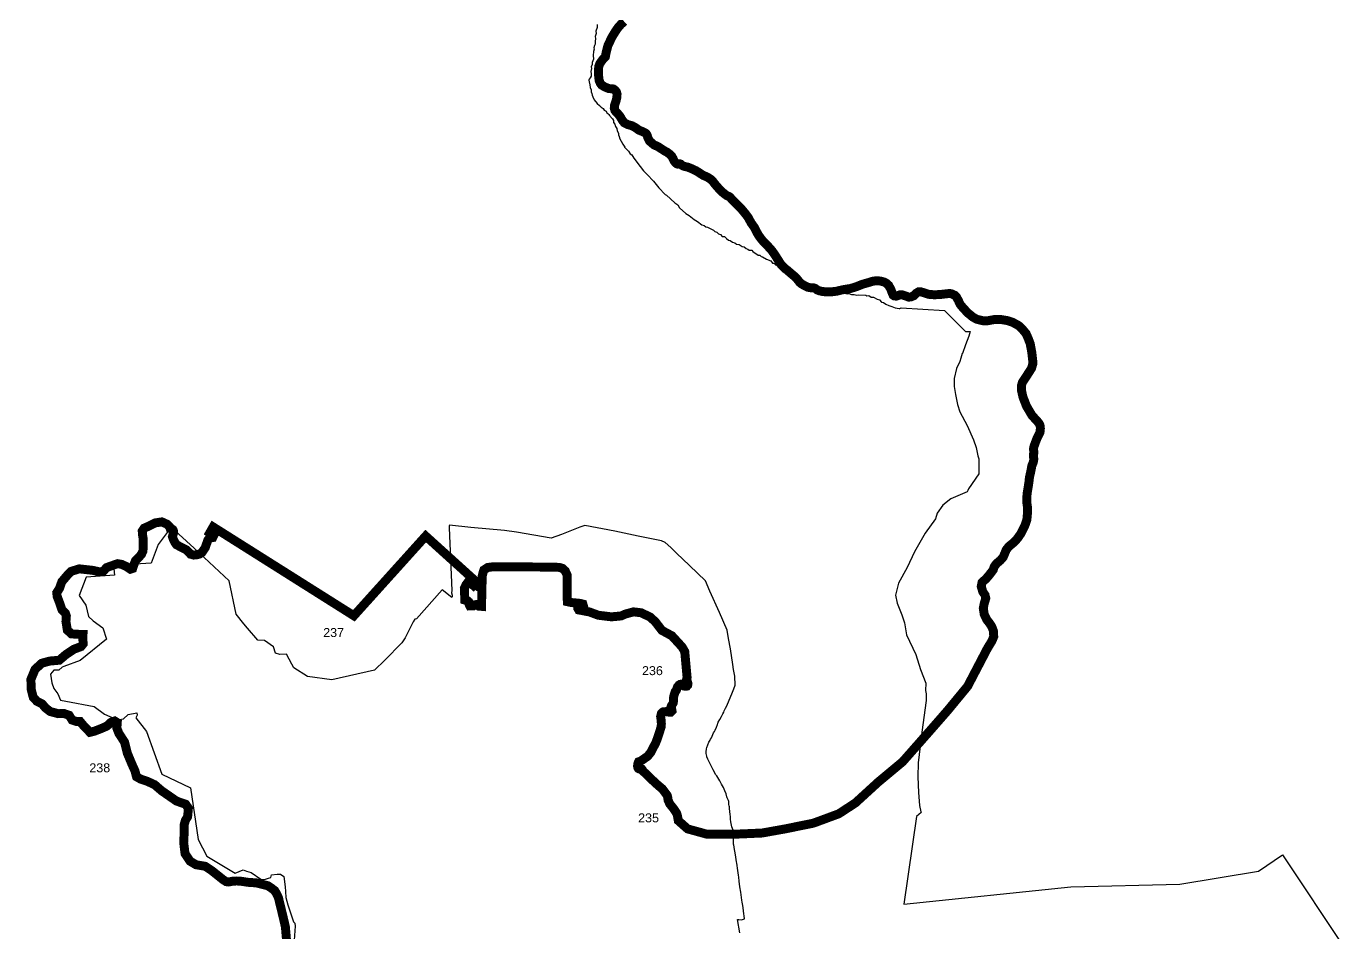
# Model space of a CAD drawing. Header units: metres. Extents: x 291186 to 378809, y 1824167 to 1998918.
# Drawn here: x 307553 to 314918, y 1912127 to 1917188 of the extents above; entities that cross this region are included whole.
import ezdxf

# ---------------------------------------------------------------- set-up
doc = ezdxf.new("R2010")
doc.units = ezdxf.units.M
for name, color, linetype in [('ARTIFICIALLY PROTECTED', 10, 'Continuous'), ('COASTLINE', 5, 'Continuous'), ('DISTRICT BOUNDRY', 86, 'Continuous')]:
    doc.layers.add(name, color=color, linetype=linetype)
doc.styles.get("Standard").update_dxf_attribs({"font": 'arial.ttf'})

msp = doc.modelspace()

# ---------------------------------------------------------------- linework, layer by layer
at = {"layer": 'ARTIFICIALLY PROTECTED', "const_width": 50, "flags": 128}
for points in [[(310630.2966551082, 1913945.403067348), (310634.519477141, 1913950.896174477), (310657.3793349573, 1913948.358542427), (310662.0267983088, 1913953.015963498), (310659.4789503822, 1913961.892580024), (310642.9887123899, 1913966.121966773), (310593.4708160469, 1913970.779387844), (310572.7341648386, 1913975.426617622), (310571.4602408716, 1914010.535623289), (310571.035599553, 1914125.146908553), (310561.1273020477, 1914147.058189302), (310544.6134728724, 1914161.957860212), (310527.0380403892, 1914167.012741725), (310475.6564404675, 1914168.60258349), (310255.8809653231, 1914169.958025509), (310153.801909835, 1914169.672669295), (310128.5121600115, 1914166.482794469), (310106.9498173417, 1914152.653209363), (310102.1372156971, 1914138.283485708), (310096.2866019317, 1914113.406538586), (310096.9707462834, 1914098.425337331), (310093.5500245252, 1913949.296141417), (310080.1266405256, 1913950.376418513), (310077.2956983791, 1913953.097493843), (310070.808122632, 1913957.591854221), (310065.1698295297, 1913959.57915643), (310057.3139650793, 1913958.325627345), (310048.4200885081, 1913952.465633656), (310028.3203992815, 1913951.629947598), (310024.8524951534, 1913958.019888544), (310021.384591029, 1913975.487765382), (310014.3780092196, 1913981.347759071), (310005.4841326484, 1913982.815305318), (310000.5535750808, 1913984.282851563), (309997.6282681981, 1914049.16062517), (310006.8524213517, 1914069.573785794), (310021.5733205052, 1914089.538529509), (310047.8539000796, 1914066.445058729), (310053.2090989695, 1914072.631173806), (310061.9378372477, 1914067.280744785), (310065.2877854527, 1914071.632427055), (310059.2484422111, 1914077.156108062), (310065.2877854527, 1914085.360099227), (309781.8632944272, 1914341.83418823), (309380.8603396685, 1913896.821171844), (308595.179529854, 1914392.709124743), (308575.8819409022, 1914358.965752389), (308597.9396984437, 1914343.811299143), (308593.1270967991, 1914333.487518958), (308584.8465910265, 1914332.111694352), (308573.8295078473, 1914329.349853848), (308565.5490020746, 1914319.026073662), (308551.0876059541, 1914277.017562383), (308532.3136423176, 1914249.2525791), (308518.2597654736, 1914240.976128281), (308501.9482042511, 1914236.96299303), (308487.1417659475, 1914235.709054355), (308468.821858433, 1914240.725188692), (308444.9744579056, 1914265.317957592), (308405.6951356539, 1914285.282701307), (308390.8661919142, 1914293.160173815), (308381.5849450575, 1914305.940452974), (308371.8992194629, 1914326.06962529), (308367.7943082109, 1914338.633468441), (308369.8672262331, 1914345.02874159), (308374.4591395094, 1914359.135266958), (308374.7524338547, 1914366.655861918), (308373.3844847767, 1914371.930148934), (308369.8664683665, 1914378.180860494), (308364.490921103, 1914381.892564529), (308354.8871659863, 1914385.108727327), (308351.954417278, 1914394.084949347), (308338.1771655091, 1914407.853386694), (308309.2543732682, 1914420.939007384), (308272.7352196024, 1914415.425517668), (308236.2160659404, 1914397.529606507), (308210.1496527323, 1914385.945998414), (308199.4741828022, 1914369.956138505), (308201.5759539818, 1914345.096641827), (308205.3352053807, 1914322.389200476), (308205.3352053807, 1914284.396058784), (308203.2591811427, 1914258.143287058), (308194.2709398353, 1914238.107204288), (308161.7858787262, 1914204.261918999)], [(308161.7858787262, 1914204.261918999), (308151.4293487155, 1914178.702155222), (308145.8854203494, 1914160.734905008), (308133.4528660969, 1914156.597239898), (308109.2483107643, 1914172.485466265), (308085.0673466147, 1914183.53282828), (308061.5705268131, 1914187.680684683), (308001.4365974301, 1914166.268777308), (307981.3840905735, 1914145.53968659), (307962.723463607, 1914141.391830187), (307923.3261854285, 1914150.380550941), (307847.9759420165, 1914158.666072454), (307803.0347354756, 1914144.84667864), (307786.4501327471, 1914128.958452272), (307750.4971675136, 1914086.817454179), (307738.0646132612, 1914050.903336336), (307722.1641548843, 1914025.34357256), (307724.2401791224, 1914005.307489789), (307735.3044446716, 1913976.29287756), (307751.8890474, 1913928.628198457), (307770.5496743665, 1913910.660948242), (307775.7397349672, 1913894.844060929), (307773.5221636192, 1913865.003953937), (307781.2600721465, 1913816.371101964), (307804.4973889151, 1913795.377037618), (307845.4045029031, 1913793.165526956), (307868.6418196717, 1913793.165526956), (307868.6418196717, 1913793.165526956), (307867.5330339977, 1913769.959951948), (307869.7506053456, 1913740.119844954), (307857.5775541262, 1913724.639270322), (307818.8644202994, 1913710.279737962), (307772.4133779453, 1913679.328779989), (307735.9414066532, 1913648.388013312), (307683.9464359329, 1913643.964991988), (307638.6041792528, 1913631.806778996), (307601.0234222868, 1913597.543650679), (307577.7861055182, 1913541.175607038), (307580.0036768624, 1913483.706903712), (307591.0679424116, 1913440.607924042), (307612.0640966491, 1913418.503008719), (307640.8217506008, 1913404.133285064), (307658.5151390032, 1913383.139220718), (307685.0552216069, 1913362.134965076), (307730.3974782871, 1913349.976752085), (307762.4814892569, 1913351.087603062), (307791.2155520217, 1913341.14090073), (307807.8001547502, 1913314.612964084), (307831.0374715225, 1913306.877772414), (307852.0572169432, 1913306.877772414), (307873.0533711807, 1913281.460686744), (307907.3313623117, 1913246.08670745), (307930.5686790803, 1913251.620579751), (307968.1730272332, 1913265.98011211), (308001.3422326939, 1913280.349835766), (308024.5559582756, 1913301.354091405), (308045.5757037, 1913309.089283074), (308045.5757037, 1913309.089283074), (308059.9427350805, 1913300.243240428), (308057.7487549194, 1913269.302473751), (308068.7894292818, 1913240.563026441), (308100.8734402516, 1913190.829514786), (308116.3492573099, 1913128.937790136), (308142.0164660857, 1913067.47409981), (308158.6010688142, 1913030.999460831), (308167.4477630155, 1912997.847183491), (308190.6850797841, 1912984.578119521), (308227.1570510798, 1912972.419906528), (308268.0877562509, 1912953.637352844), (308307.8860845649, 1912919.374224526), (308390.8326893942, 1912861.905521202), (308441.6952832573, 1912844.223627202), (308457.1946914987, 1912822.118711877), (308452.7595488028, 1912774.596710882), (308440.6100887665, 1912754.693114926), (308432.8485890561, 1912728.175369573), (308433.9573747301, 1912689.489219933), (308430.654608895, 1912632.020516607), (308438.3925174223, 1912567.917281297), (308466.2301151761, 1912526.469291152), (308499.3993206331, 1912506.575886491), (308551.3942913534, 1912497.729843843), (308587.8662626454, 1912473.413417858), (308649.8167132409, 1912423.679906202), (308668.5899042413, 1912411.78541853), (308682.0369951765, 1912410.07304887), (308704.769201601, 1912414.616536022), (308727.8015231693, 1912415.805556891), (308749.7281174774, 1912414.364077887), (308790.1405920691, 1912408.305841927), (308837.6254770742, 1912405.024265812)], [(311218.0238354736, 1913510.713831148), (311225.3135114954, 1913504.109873043), (311232.5795963341, 1913502.948065599), (311240.1759577551, 1913504.109873043), (311244.6582828173, 1913509.225902316), (311246.1445274436, 1913517.491041241), (311243.6438618833, 1913526.418614236), (311238.8548514218, 1913529.384280606), (311237.6988833779, 1913533.685006409), (311238.6897131288, 1913542.602388109), (311241.3319257954, 1913552.029334479), (311228.1444536419, 1913697.031056577), (311212.4799071075, 1913723.569184519), (311156.9582828735, 1913784.054686668)], [(311192.1678972216, 1912752.67523884), (311187.2099460211, 1912780.966709749), (311182.2860988816, 1912795.335325415), (311174.6532155284, 1912806.909422734), (311164.9908526362, 1912820.691930806), (311144.7260251203, 1912846.159972941), (311135.0064570913, 1912867.408819623), (311133.1663446957, 1912883.409150216), (311130.2882201829, 1912893.631017468), (311103.48863455, 1912929.647048245), (311077.2552373418, 1912951.680624516), (311042.8592902878, 1912983.406120784), (311020.0466148415, 1913006.489400271), (310996.7507525337, 1913027.669520966)]]:
    msp.add_lwpolyline(points, dxfattribs=at)
at = {"layer": 'COASTLINE', "const_width": 50, "flags": 128}
msp.add_lwpolyline([(310889.6377645316, 1917215.448880827), (310872.4554146715, 1917199.878477914), (310856.9176351712, 1917182.496070977), (310840.6007688828, 1917158.92824992), (310821.6791153473, 1917127.781369915), (310799.7646469036, 1917082.084549352), (310789.747167173, 1917043.892758661), (310785.7016756613, 1917021.918650761), (310784.538350545, 1917017.268106175), (310779.011987843, 1917012.326760188), (310772.0320371456, 1917004.914741208), (310762.8709465886, 1916992.56137624), (310753.6257328472, 1916979.071000576), (310748.5071023359, 1916964.887409041), (310746.4131171266, 1916946.751424062), (310746.6457821498, 1916921.639622203), (310748.0410144228, 1916903.16500165), (310750.3676646553, 1916885.726408541), (310756.8815274396, 1916870.148033266), (310764.3268081835, 1916860.382269271), (310781.3105970141, 1916849.919113405), (310803.877588536, 1916840.618403868), (310820.1633822967, 1916839.45595754), (310829.9353132732, 1916838.293511211), (310840.4044814527, 1916830.620302461), (310846.9183442372, 1916821.785027019), (310850.1824753613, 1916809.871660515), (310849.4844802915, 1916792.200729995), (310845.2965098732, 1916774.529419838), (310836.4552389897, 1916748.215689476), (310834.8280995601, 1916731.651778385), (310838.0854098856, 1916718.863350226), (310844.3666076466, 1916710.028074784), (310855.999858809, 1916698.402092954), (310864.1423767561, 1916689.334100464), (310872.0529875466, 1916676.778389353), (310879.0458219749, 1916664.359347307), (310890.4456502474, 1916649.710701313), (310909.5234242873, 1916639.712599906), (310933.9517359952, 1916632.96987971), (310953.0295100349, 1916622.274006797), (310972.8052791444, 1916608.32313231), (310987.6950827657, 1916602.510521031), (311005.1434437761, 1916594.139920411), (311013.3428017126, 1916588.493589828), (311018.6940972474, 1916578.495488421), (311021.6391665644, 1916567.334940686), (311032.0045070301, 1916547.471230938), (311054.5805929503, 1916527.819737878), (311082.9831567165, 1916513.845325941), (311115.4994199818, 1916492.535581554), (311130.5021457152, 1916484.384031075), (311142.7371428987, 1916475.358937487), (311155.2631608277, 1916463.131232132), (311162.1339787455, 1916451.302904158), (311166.5030792636, 1916441.986629533), (311169.7596317224, 1916435.566220549), (311174.8661363695, 1916428.640136024), (311179.6073493513, 1916424.083741237), (311184.7138539984, 1916420.074022713), (311188.8177012326, 1916418.798065133), (311194.1060938456, 1916420.165135423), (311199.0307105266, 1916420.802924395), (311204.5926929553, 1916419.253628684), (311207.6931249101, 1916416.61098045), (311214.5010399062, 1916410.983631682), (311221.1573815974, 1916407.611702129), (311232.7383399695, 1916404.604223418), (311247.0544386312, 1916401.232293865), (311268.8484062973, 1916392.301350078), (311290.641616097, 1916382.003336), (311305.5048943899, 1916372.799054081), (311319.0305382658, 1916363.84381357), (311332.8566285311, 1916355.328406196), (311350.0340999467, 1916348.351236098), (311365.0262155488, 1916339.651870448), (311377.6098313338, 1916330.720926661), (311387.0074698167, 1916319.937038461), (311397.944905939, 1916305.568503718), (311413.8373669731, 1916287.371776932), (311434.1716837118, 1916265.226453065), (311460.6941575216, 1916244.568428971), (311470.3143383002, 1916239.931286876), (311476.6061461927, 1916237.106033585), (311481.3481170411, 1916233.825596379), (311487.7308689166, 1916226.170230535), (311495.0260920885, 1916217.239286748), (311502.7032799891, 1916209.819675041), (311519.7545189404, 1916193.507083176), (311545.1483526015, 1916167.746862529), (311563.6592424804, 1916145.419313241), (311580.9969549782, 1916122.94256689), (311598.9606652258, 1916090.317003524), (311616.4795078231, 1916065.472085979), (311626.4189273016, 1916046.972409431), (311638.0938611228, 1916024.064775888), (311658.5676253021, 1915996.202509088), (311695.6227511869, 1915957.128064016), (311714.4852911335, 1915936.051795949), (311730.0950679537, 1915914.182088031), (311750.811349421, 1915881.522737035), (311765.3809846947, 1915858.553613303), (311787.2904967467, 1915835.83730556), (311796.9586000092, 1915829.219485704), (311823.5104537208, 1915806.620496467), (311846.1229172341, 1915787.520614941), (311859.9820223811, 1915771.774440425), (311870.8089035607, 1915757.275750767), (311879.4159936878, 1915750.568716382), (311896.7764421813, 1915740.217173587), (311913.6996016898, 1915731.614994828), (311928.872089525, 1915728.699008463), (311938.738753817, 1915728.224463097), (311948.3666901537, 1915727.495561415), (311956.8282699079, 1915724.57957505), (311967.7703467992, 1915716.123176628), (311979.0034444363, 1915711.603226926), (311995.0505102416, 1915707.958338879), (312014.3078986478, 1915705.479693524), (312045.8192309006, 1915705.479693524), (312074.7053135099, 1915708.833400534), (312111.3042037465, 1915717.495182191), (312153.5499574628, 1915724.259541655), (312184.1253245568, 1915733.59024246), (312218.668880777, 1915747.352437709), (312251.5784767689, 1915756.682758877), (312278.0522702283, 1915764.858606079), (312298.8253916851, 1915767.658044102), (312322.3988299524, 1915765.558655403), (312341.3038104245, 1915760.193635313), (312352.0405054874, 1915754.828615224), (312366.2777860305, 1915742.232283029), (312378.648441322, 1915720.072532982), (312387.7511761565, 1915695.580297553), (312391.9171684457, 1915686.748818474), (312398.1384947514, 1915682.726192315), (312409.2071353525, 1915681.537551083), (312418.7213917103, 1915684.737505395), (312431.2921237643, 1915689.426393247), (312442.5312843336, 1915688.724445741), (312462.9027365319, 1915681.703831779), (312478.3571507144, 1915676.32134842), (312489.362888394, 1915676.789439969), (312506.4558100041, 1915683.575818339), (312521.9102241867, 1915698.787085318), (312533.618504135, 1915705.573463688), (312546.965291511, 1915705.573463688), (312573.1905047502, 1915697.148954715), (312590.9867264957, 1915691.532615399), (312620.5647412426, 1915689.192916927), (312654.0488000606, 1915690.596811937), (312684.9576284257, 1915694.106929101), (312706.2658036493, 1915696.447386846), (312717.9733257311, 1915694.341164693), (312734.1302821825, 1915687.086694774), (312746.7745272896, 1915674.449741496), (312757.1792768145, 1915654.291433986), (312766.0773876873, 1915634.868102337), (312781.7659826262, 1915616.380953788), (312807.1257122936, 1915588.865294922), (312837.0978176337, 1915564.293715508), (312859.108535126, 1915552.124853779), (312894.2318592381, 1915543.934200762), (312919.7552880749, 1915544.168436355), (312961.2007347404, 1915551.65676223), (312998.3162632156, 1915550.314210382), (313029.4843984604, 1915544.974345297), (313058.4262489417, 1915535.629581397), (313092.2658961909, 1915516.940053598), (313111.4120045789, 1915499.140503313), (313133.6750007701, 1915472.441101911), (313145.6970276269, 1915445.296787726), (313156.8284514437, 1915415.927453781), (313165.7362645346, 1915367.370116497), (313172.2418003674, 1915309.3331358), (313171.4457925716, 1915303.967238999), (313164.6545506389, 1915279.395659584), (313139.1318796686, 1915239.378957234), (313113.8024646622, 1915201.363317783), (313107.4803421087, 1915180.301855532), (313108.6512458902, 1915153.03675662), (313116.3572327188, 1915118.039225696), (313135.8381917499, 1915067.870289604), (313166.9311816808, 1915015.080344547), (313195.0283252374, 1914984.75385857), (313204.9859335124, 1914972.600941565), (313210.5653468712, 1914963.356038563), (313213.0617592054, 1914952.937300144), (313213.6491057624, 1914941.491265916), (313211.4467456401, 1914921.24032715), (313191.9028836872, 1914880.787422699), (313182.2120444291, 1914853.933469892), (313178.5189608517, 1914844.447118208), (313176.0369479815, 1914833.790347833), (313175.2093577359, 1914826.808077136), (313176.3128113966, 1914818.539978315), (313177.4170229239, 1914811.804471209), (313177.0486997926, 1914804.914072495), (313175.3025753186, 1914799.218009558), (313174.4749850729, 1914792.419862463), (313175.028985503, 1914783.65633828), (313176.7751099771, 1914773.917908097), (313176.2317196784, 1914764.130125197), (313173.1062781284, 1914752.095275079), (313169.1532463327, 1914741.897864618), (313166.1372494078, 1914735.281825577), (313163.9508442997, 1914723.047388415), (313160.993582016, 1914708.271140728), (313157.7993972431, 1914692.311086855), (313153.1315351413, 1914671.926150358), (313151.1182966318, 1914656.705582335), (313150.1944573374, 1914645.72004693), (313146.0314965144, 1914618.343714585), (313139.4668566728, 1914578.601109638), (313138.4505576625, 1914563.276711043), (313137.7108799338, 1914545.399638016), (313138.6347192281, 1914523.151812349), (313139.9299131197, 1914514.610755034), (313142.3746140007, 1914499.672479225), (313141.6813661136, 1914469.772331241), (313138.1139029942, 1914432.336369961), (313126.9655436067, 1914400.248479125), (313106.4524078337, 1914358.355792475), (313086.3853906476, 1914328.941860885), (313064.0303384839, 1914305.221218837), (313038.3720094056, 1914284.327176191), (313023.6186217588, 1914265.906463992), (313006.038391973, 1914224.117999064), (312990.8333158772, 1914206.78532448), (312968.2632928892, 1914187.790602206), (312955.4083608881, 1914169.905936453), (312950.8945078638, 1914154.472961879), (312942.1040140376, 1914142.363703048), (312923.5734196291, 1914118.145565022), (312910.2523997151, 1914103.620300823), (312887.8550593601, 1914082.567684843), (312883.3491431148, 1914060.116265544), (312892.3373844223, 1914030.60227994), (312904.5340268285, 1914012.635029723), (312909.0163518907, 1913993.9136238), (312901.3020345466, 1913970.167910242), (312894.8852323526, 1913939.369821673), (312900.0281105833, 1913905.361475689), (312914.1356389345, 1913875.205438602), (312929.5406824359, 1913855.638155327), (312942.5170512938, 1913835.456612686), (312951.1824971433, 1913812.774483101), (312953.2461676916, 1913780.60714074), (312943.3423679398, 1913756.275491462), (312917.7583097809, 1913714.210651312), (312807.5493596813, 1913503.155650699), (312694.8356607156, 1913366.46760348), (312606.5290531953, 1913265.429302336), (312445.0898417228, 1913082.06990819), (312308.3934565661, 1912967.995276388), (312180.6777897335, 1912851.342534521), (312087.9959326023, 1912790.936400981), (311946.86812763, 1912738.808711221), (311788.8574987361, 1912706.608247531), (311659.9914025859, 1912683.605998031), (311520.3864650921, 1912677.482807272), (311350.0878710383, 1912677.482807272), (311244.2223250614, 1912706.608247531), (311192.1678972216, 1912752.67523884), (311187.2099460211, 1912780.966709749), (311182.2860988816, 1912795.335325415), (311174.6532155284, 1912806.909422734), (311164.9908526362, 1912820.691930806), (311144.7260251203, 1912846.159972941), (311135.0064570913, 1912867.408819623), (311133.1663446957, 1912883.409150216), (311130.2882201829, 1912893.631017468), (311103.48863455, 1912929.647048245), (311077.2552373418, 1912951.680624516), (311042.8592902878, 1912983.406120784), (311020.0466148415, 1913006.489400271), (310991.8551493184, 1913032.120503103), (310991.0294578606, 1913037.267106255), (310989.1657542819, 1913039.733399251), (310981.4514369377, 1913040.660806948), (310972.8170633995, 1913041.578023351), (310969.9389388868, 1913043.025187009), (310966.2351229125, 1913048.783267766), (310964.4893752569, 1913057.721032053), (310966.848493711, 1913072.85510271), (310971.0477245571, 1913081.538084663), (310980.7908837729, 1913084.432411981), (310998.956095864, 1913096.804642135), (311020.8015327462, 1913112.061008313), (311038.4477387787, 1913133.900950008), (311066.3561100857, 1913187.568300906), (311076.6182753601, 1913214.137002728), (311096.6235998468, 1913276.670778859), (311097.6616119677, 1913293.252013176), (311096.3405056344, 1913314.297033989), (311093.4623811216, 1913334.027377957), (311097.9211149969, 1913350.863394608), (311107.4047711798, 1913360.076323816), (311122.9513617912, 1913361.655974289), (311140.054970582, 1913358.76164697), (311148.9960295194, 1913358.496673343), (311156.8990763397, 1913366.211482425), (311155.0589639441, 1913376.728897185), (311151.1192361274, 1913386.461582356), (311154.2804548563, 1913394.889781975), (311163.4810168268, 1913409.35122727), (311165.9580912003, 1913422.416465373), (311165.7929529109, 1913440.75060215), (311168.1048889951, 1913452.317720128), (311172.3984845811, 1913466.035201005), (311175.3709738338, 1913473.474845167), (311181.1508140424, 1913480.415115954), (311187.4496603133, 1913498.74925273), (311195.7065749028, 1913509.399154303), (311202.312106573, 1913513.689688814), (311208.7760911369, 1913514.67824427), (311218.0238354736, 1913510.713831148), (311225.3135114954, 1913504.109873043), (311232.5795963341, 1913502.948065599), (311240.1759577551, 1913504.109873043), (311244.6582828173, 1913509.225902316), (311246.1445274436, 1913517.491041241), (311243.6438618833, 1913526.418614236), (311238.8548514218, 1913529.384280606), (311237.6988833779, 1913533.685006409), (311238.6897131288, 1913542.602388109), (311241.3319257954, 1913552.029334479), (311228.1444536419, 1913697.031056577), (311212.4799071075, 1913723.569184519), (311156.191340805, 1913784.890196738), (311100.7520571434, 1913814.923938305), (311064.3744505876, 1913862.293069898), (311036.4424880938, 1913888.515267746), (310985.6506677875, 1913913.46355392), (310942.0777499461, 1913918.53881802), (310895.3672045627, 1913905.952570706), (310873.3566293911, 1913895.802042506), (310818.7666283743, 1913890.726778408), (310745.9878240758, 1913899.603394934), (310696.8945690551, 1913917.794853603), (310636.2180424267, 1913929.3313977), (310630.6977052437, 1913938.636048549), (310630.2966551082, 1913945.403067348), (310634.519477141, 1913950.896174477), (310657.3793349573, 1913948.358542427), (310662.0267983088, 1913953.015963498), (310659.4789503822, 1913961.892580024), (310642.9887123899, 1913966.121966773), (310593.4708160469, 1913970.779387844), (310572.7341648386, 1913975.426617622), (310571.4602408716, 1914010.535623289), (310571.035599553, 1914125.146908553), (310561.1273020477, 1914147.058189302), (310544.6134728724, 1914161.957860212), (310527.0380403892, 1914167.012741725), (310475.6564404675, 1914168.60258349), (310255.8809653231, 1914169.958025509), (310153.801909835, 1914169.672669295), (310128.5121600115, 1914166.482794469), (310106.9498173417, 1914152.653209363), (310102.1372156971, 1914138.283485708), (310096.2866019317, 1914113.406538586), (310096.9707462834, 1914098.425337331), (310093.5500245252, 1913949.296141417), (310080.1266405256, 1913950.376418513), (310077.2956983791, 1913953.097493843), (310070.808122632, 1913957.591854221), (310065.1698295297, 1913959.57915643), (310057.3139650793, 1913958.325627345), (310048.4200885081, 1913952.465633656), (310028.3203992815, 1913951.629947598), (310024.8524951534, 1913958.019888544), (310021.384591029, 1913975.487765382), (310014.3780092196, 1913981.347759071), (310005.4841326484, 1913982.815305318), (310000.5535750808, 1913984.282851563), (309997.6282681981, 1914049.16062517), (310006.8524213517, 1914069.573785794), (310021.5733205052, 1914089.538529509), (310047.8539000796, 1914066.445058729), (310053.2090989695, 1914072.631173806), (310061.9378372477, 1914067.280744785), (310065.2877854527, 1914071.632427055), (310059.2484422111, 1914077.156108062), (310065.2877854527, 1914085.360099227), (309781.8632944272, 1914341.83418823), (309380.8603396685, 1913896.821171844), (308595.179529854, 1914392.709124743), (308575.8819409022, 1914358.965752389), (308597.9396984437, 1914343.811299143), (308593.1270967991, 1914333.487518958), (308584.8465910265, 1914332.111694352), (308573.8295078473, 1914329.349853848), (308565.5490020746, 1914319.026073662), (308551.0876059541, 1914277.017562383), (308532.3136423176, 1914249.2525791), (308518.2597654736, 1914240.976128281), (308501.9482042511, 1914236.96299303), (308487.1417659475, 1914235.709054355), (308468.821858433, 1914240.725188692), (308444.9744579056, 1914265.317957592), (308405.6951356539, 1914285.282701307), (308390.8661919142, 1914293.160173815), (308381.5849450575, 1914305.940452974), (308371.8992194629, 1914326.06962529), (308367.7943082109, 1914338.633468441), (308369.8672262331, 1914345.02874159), (308374.4591395094, 1914359.135266958), (308374.7524338547, 1914366.655861918), (308373.3844847767, 1914371.930148934), (308369.8664683665, 1914378.180860494), (308364.490921103, 1914381.892564529), (308354.8871659863, 1914385.108727327), (308351.954417278, 1914394.084949347), (308338.1771655091, 1914407.853386694), (308309.2543732682, 1914420.939007384), (308272.7352196024, 1914415.425517668), (308236.2160659404, 1914397.529606507), (308210.1496527323, 1914385.945998414), (308199.4741828022, 1914369.956138505), (308201.5759539818, 1914345.096641827), (308205.3352053807, 1914322.389200476), (308205.3352053807, 1914284.396058784), (308203.2591811427, 1914258.143287058), (308194.2709398353, 1914238.107204288), (308161.7858787262, 1914204.261918999), (308151.4293487155, 1914178.702155222), (308145.8854203494, 1914160.734905008), (308133.4528660969, 1914156.597239898), (308109.2483107643, 1914172.485466265), (308085.0673466147, 1914183.53282828), (308061.5705268131, 1914187.680684683), (308001.4365974301, 1914166.268777308), (307981.3840905735, 1914145.53968659), (307962.723463607, 1914141.391830187), (307923.3261854285, 1914150.380550941), (307847.9759420165, 1914158.666072454), (307803.0347354756, 1914144.84667864), (307786.4501327471, 1914128.958452272), (307750.4971675136, 1914086.817454179), (307738.0646132612, 1914050.903336336), (307722.1641548843, 1914025.34357256), (307724.2401791224, 1914005.307489789), (307735.3044446716, 1913976.29287756), (307751.8890474, 1913928.628198457), (307770.5496743665, 1913910.660948242), (307775.7397349672, 1913894.844060929), (307773.5221636192, 1913865.003953937), (307781.2600721465, 1913816.371101964), (307804.4973889151, 1913795.377037618), (307845.4045029031, 1913793.165526956), (307868.6418196717, 1913793.165526956), (307868.6418196717, 1913793.165526956), (307867.5330339977, 1913769.959951948), (307869.7506053456, 1913740.119844954), (307857.5775541262, 1913724.639270322), (307818.8644202994, 1913710.279737962), (307772.4133779453, 1913679.328779989), (307735.9414066532, 1913648.388013312), (307683.9464359329, 1913643.964991988), (307638.6041792528, 1913631.806778996), (307601.0234222868, 1913597.543650679), (307577.7861055182, 1913541.175607038), (307580.0036768624, 1913483.706903712), (307591.0679424116, 1913440.607924042), (307612.0640966491, 1913418.503008719), (307640.8217506008, 1913404.133285064), (307658.5151390032, 1913383.139220718), (307685.0552216069, 1913362.134965076), (307730.3974782871, 1913349.976752085), (307762.4814892569, 1913351.087603062), (307791.2155520217, 1913341.14090073), (307807.8001547502, 1913314.612964084), (307831.0374715225, 1913306.877772414), (307852.0572169432, 1913306.877772414), (307873.0533711807, 1913281.460686744), (307907.3313623117, 1913246.08670745), (307930.5686790803, 1913251.620579751), (307968.1730272332, 1913265.98011211), (308001.3422326939, 1913280.349835766), (308024.5559582756, 1913301.354091405), (308045.5757037, 1913309.089283074), (308045.5757037, 1913309.089283074), (308059.9427350805, 1913300.243240428), (308057.7487549194, 1913269.302473751), (308068.7894292818, 1913240.563026441), (308100.8734402516, 1913190.829514786), (308116.3492573099, 1913128.937790136), (308142.0164660857, 1913067.47409981), (308158.6010688142, 1913030.999460831), (308167.4477630155, 1912997.847183491), (308190.6850797841, 1912984.578119521), (308227.1570510798, 1912972.419906528), (308268.0877562509, 1912953.637352844), (308307.8860845649, 1912919.374224526), (308390.8326893942, 1912861.905521202), (308441.6952832573, 1912844.223627202), (308457.1946914987, 1912822.118711877), (308452.7595488028, 1912774.596710882), (308440.6100887665, 1912754.693114926), (308432.8485890561, 1912728.175369573), (308433.9573747301, 1912689.489219933), (308430.654608895, 1912632.020516607), (308438.3925174223, 1912567.917281297), (308466.2301151761, 1912526.469291152), (308499.3993206331, 1912506.575886491), (308551.3942913534, 1912497.729843843), (308587.8662626454, 1912473.413417858), (308649.8167132409, 1912423.679906202), (308668.5899042413, 1912411.78541853), (308682.0369951765, 1912410.07304887), (308704.769201601, 1912414.616536022), (308727.8015231693, 1912415.805556891), (308749.7281174774, 1912414.364077887), (308790.1405920691, 1912408.305841927), (308837.6254770742, 1912405.024265812), (308901.2748971962, 1912389.121301507), (308923.9104756386, 1912373.535902961), (308939.0655325437, 1912361.671889175), (308949.7480401501, 1912343.880803768), (308960.0262259654, 1912321.649682099), (308985.2972852493, 1912217.236034675), (308998.4394486634, 1912160.794747753), (309006.0165981828, 1912073.454862962)], dxfattribs=at)
at = {"layer": 'DISTRICT BOUNDRY'}
for points in [[(310738.6244025516, 1917198.989962398, 0), (310738.5597056263, 1917181.342342994, 0), (310731.7777420308, 1917161.785805748, 0), (310732.9039472179, 1917148.105776918, 0), (310728.347335436, 1917131.705132835, 0), (310730.0506651859, 1917121.117724848, 0), (310727.7653973419, 1917103.062877462, 0), (310727.9178110376, 1917088.726292316, 0), (310724.6668723199, 1917080.572318956, 0), (310720.4955987682, 1917067.795045985, 0), (310722.2924358606, 1917060.45594192, 0), (310719.2338850019, 1917048.428948513, 0), (310717.2751704763, 1917025.501627231, 0), (310718.8672468658, 1917005.387732875, 0), (310710.4574906244, 1916986.860647462, 0), (310711.9275160615, 1916974.648912264, 0), (310706.2621904272, 1916961.932996502, 0), (310707.986291164, 1916952.438827516, 0), (310704.0436937168, 1916936.881663605, 0), (310705.2225937631, 1916922.577131173, 0), (310704.9626330535, 1916910.707968476, 0), (310700.0132543701, 1916901.209510003, 0), (310694.1897291522, 1916893.646905495, 0), (310692.8412814521, 1916888.242568395, 0), (310694.8229567319, 1916877.842866687, 0), (310698.5303466112, 1916861.041436583, 0), (310700.0614080104, 1916845.706477015, 0), (310704.8203803399, 1916834.434108943, 0), (310705.8204942231, 1916822.56579309, 0), (310709.9702372951, 1916813.198424363, 0), (310711.885828456, 1916803.204768349, 0), (310715.9173167782, 1916794.805462444, 0), (310722.3941679881, 1916777.94323716, 0), (310739.3070310602, 1916756.402324807, 0), (310752.6075747922, 1916746.571668749, 0), (310760.8523249724, 1916736.769088852, 0), (310772.1729809479, 1916728.998162236, 0), (310777.7872904785, 1916719.350021083, 0), (310789.2747798844, 1916713.609079533, 0), (310794.111933377, 1916705.522163387, 0), (310798.3884456555, 1916702.369697819, 0), (310803.8025124429, 1916695.750868664, 0), (310807.796248475, 1916689.631018742, 0), (310813.4878594393, 1916684.886264034, 0), (310815.8170890326, 1916680.420996333, 0), (310824.0899495007, 1916670.867411586, 0), (310829.9165126997, 1916661.749806186, 0), (310830.8509186109, 1916650.256464692, 0), (310837.7611742319, 1916641.670322893, 0), (310840.7770446669, 1916628.83467692, 0), (310848.1573961191, 1916618.249727785, 0), (310850.3967043562, 1916605.288796042, 0), (310858.3737784554, 1916590.862303901, 0), (310857.7567335629, 1916583.834566184, 0), (310857.7008257624, 1916583.178627094, 0), (310858.4137947902, 1916581.804704642, 0), (310862.9604369992, 1916573.154847657, 0), (310863.2523209177, 1916567.033321552, 0), (310864.6299145109, 1916562.848616006, 0), (310881.9994406581, 1916530.716213937, 0), (310892.7814207828, 1916514.072789284, 0), (310891.7496010506, 1916513.010433965, 0), (310913.6527251853, 1916491.34184754, 0), (310923.2493974127, 1916476.633830421, 0), (310931.9782142499, 1916469.702454136, 0), (310943.1804437969, 1916451.340477595, 0), (310978.9751690414, 1916404.717401127, 0), (310997.3339952606, 1916381.077161842, 0), (311018.281445704, 1916361.465283542, 0), (311052.889079849, 1916323.14486827, 0), (311084.0734965561, 1916286.540036096, 0), (311118.1573006344, 1916248.995612432, 0), (311125.388395026, 1916245.590195724, 0), (311173.4988170819, 1916202.542077309, 0), (311188.7550782657, 1916190.606894462, 0), (311199.089687268, 1916174.769140142, 0), (311234.4716256856, 1916143.804699788, 0), (311252.7962779852, 1916132.646142902, 0), (311280.6775432284, 1916108.73917954, 0), (311299.2807154227, 1916099.139578408, 0), (311322.9631739109, 1916080.072590418, 0), (311336.6656590686, 1916075.689715954, 0), (311346.6211208452, 1916068.249008129, 0), (311355.9790135844, 1916066.336006723, 0), (311387.896486712, 1916050.22331247, 0), (311395.7140295636, 1916042.002424592, 0), (311407.2427415115, 1916038.836270784, 0), (311416.00548213, 1916029.239873318, 0), (311427.7385026762, 1916025.760344496, 0), (311437.0589188568, 1916014.694880178, 0), (311449.2474648929, 1916013.836980167, 0), (311462.1769464047, 1916003.827985223, 0), (311472.5624980644, 1915993.384600498, 0), (311481.9981289087, 1915992.747361018, 0), (311494.1716991872, 1915982.082087693, 0), (311506.9397223932, 1915978.940872304, 0), (311517.8244514921, 1915971.336660372, 0), (311531.2235919225, 1915970.28530353, 0), (311548.6499644649, 1915959.109327861, 0), (311560.4044955925, 1915957.746539339, 0), (311570.6986659246, 1915946.831078274, 0), (311580.0480207447, 1915943.598020641, 0), (311588.364235298, 1915937.993435524, 0), (311603.3602965575, 1915938.464461229, 0), (311608.8811501699, 1915931.240901617, 0), (311638.8351070783, 1915910.353286424, 0), (311647.1662785548, 1915910.991063071, 0), (311655.4198604402, 1915903.666693002, 0), (311663.1680495472, 1915900.370971688, 0), (311684.5175496731, 1915887.301550239, 0), (311708.2316492993, 1915878.28270089, 0), (311718.3886770207, 1915866.61121754, 0), (311727.3942139036, 1915866.275382936, 0), (311734.7584413763, 1915856.046695048, 0), (311745.0504877124, 1915852.646886925, 0), (311752.3866612946, 1915843.635111429, 0), (311762.30112116, 1915842.264640251, 0), (311773.803275677, 1915834.051738913, 0), (311790.4309321022, 1915830.005957029, 0), (311801.5557579467, 1915819.013888215, 0), (311812.4120698328, 1915814.733741627, 0), (311821.8140789071, 1915808.428561998, 0), (311830.0615188583, 1915805.872727371, 0), (311857.6547633572, 1915781.147878815, 0), (311870.7214451339, 1915774.233660069, 0), (311902.4531033539, 1915746.114553715, 0), (311910.9908124324, 1915745.238456336, 0), (311919.5585979732, 1915733.530256126, 0), (311935.2066435261, 1915725.444727847, 0), (311955.4606151703, 1915712.437027117, 0), (311989.763120681, 1915703.294659877, 0), (311999.9132643099, 1915698.815082911, 0), (312008.9694123798, 1915702.891421864, 0), (312023.4947888622, 1915694.674350812, 0), (312036.5993077094, 1915699.663797215, 0), (312049.3899626706, 1915698.785589844, 0), (312060.2642689045, 1915704.968696228, 0), (312077.3372089469, 1915707.682573637, 0), (312103.121488695, 1915704.724055887, 0), (312115.8944963874, 1915697.251385365, 0), (312136.1400132915, 1915694.659345733, 0), (312145.0372917103, 1915696.505011732, 0), (312158.7202259094, 1915690.423577421, 0), (312173.1782085061, 1915691.541313198, 0), (312189.5097866095, 1915686.309146935, 0), (312197.0853819611, 1915688.313107406, 0), (312239.6177139644, 1915686.863088604, 0), (312245.6190821392, 1915683.695124805, 0), (312256.386458274, 1915684.542466078, 0), (312269.7992444295, 1915676.384906042, 0), (312281.2644544749, 1915675.60489233, 0), (312301.7408451047, 1915664.801532972, 0), (312315.405799654, 1915660.760354461, 0), (312326.8323705705, 1915647.473266535, 0), (312337.8974073239, 1915645.169224834, 0), (312351.0010071707, 1915637.203029963, 0), (312366.7877860331, 1915630.026705832, 0), (312384.6917340324, 1915624.54971798, 0), (312402.4115537811, 1915616.017706625, 0), (312425.0952030116, 1915612.15755915, 0), (312428.1135394187, 1915611.946761621, 0), (312435.8415458063, 1915615.504716921, 0), (312677.7124894207, 1915601.040665424, 0), (312795.0925352353, 1915484.692514873, 0), (312821.8592762046, 1915484.812234475, 0), (312813.776141364, 1915458.525526178, 0), (312795.1471978088, 1915409.398541947, 0), (312777.9436438517, 1915361.959133491, 0), (312777.8688312221, 1915361.718777161, 0), (312769.8095815729, 1915335.802585903, 0), (312763.2508023618, 1915316.435193975, 0), (312745.9032927591, 1915277.273770681, 0), (312733.1941687709, 1915222.487377936, 0), (312731.9441911532, 1915177.028830376, 0), (312740.1284319109, 1915132.169193694, 0), (312750.9295871386, 1915076.330168663, 0), (312764.131356202, 1915035.291731146, 0), (312804.3505648266, 1914959.346673982, 0), (312840.5260079391, 1914879.324229056, 0), (312854.476441475, 1914837.059756521, 0), (312865.3554734929, 1914790.459976524, 0), (312869.6552191399, 1914773.377188033, 0), (312869.8640436609, 1914690.211983664, 0), (312812.8568949428, 1914605.976654832, 0), (312808.7805934983, 1914596.642215829, 0), (312805.3201536435, 1914588.718272369, 0), (312714.2344061297, 1914550.312352532, 0), (312669.660835331, 1914514.054817033, 0), (312638.2248492779, 1914469.989103021, 0), (312628.1647874886, 1914438.370960217, 0), (312571.171164037, 1914357.261147908, 0), (312511.1605188476, 1914253.355725404, 0), (312469.9973941549, 1914166.240908532, 0), (312420.9957042731, 1914078.341834155, 0), (312404.3598256333, 1914011.359848466, 0), (312413.5504542826, 1913966.957788936, 0), (312440.3655585981, 1913902.102513428, 0), (312454.5341655977, 1913858.03799926, 0), (312466.7945436952, 1913790.399826614, 0), (312518.1089734819, 1913680.377783551, 0), (312545.149883165, 1913596.428783017, 0), (312573.8300867698, 1913520.171257365, 0), (312571.8516623422, 1913479.84460682, 0), (312576.5312662526, 1913461.750686323, 0), (312575.4520596676, 1913423.552025943, 0), (312551.3439661226, 1913247.207055831, 0), (312532.03359644, 1913074.604827932, 0), (312530.3906861957, 1912997.533678608, 0), (312533.715159884, 1912909.147397485, 0), (312539.1189354269, 1912836.350805209, 0), (312546.6278323577, 1912802.455267013, 0), (312548.4491438431, 1912797.921100702, 0), (312521.7066355267, 1912776.405024018, 0), (312451.6638027969, 1912285.815822463, 0), (313384.099977697, 1912382.729695512, 0), (313992.2408561094, 1912397.2492471, 0), (314432.2558975895, 1912469.796793863, 0), (314565.1791282633, 1912561.920013761, 0), (314917.745481343, 1912033.411348947, 0)], [(311534.7899117945, 1912126.675939392, 0), (311523.3178387709, 1912200.41585847, 0), (311530.2971248456, 1912201.272291012, 0), (311545.4723927064, 1912198.504168964, 0), (311555.4521096722, 1912203.362400969, 0), (311561.3402097431, 1912204.972150377, 0), (311559.3885154454, 1912220.872351763, 0), (311557.4639908214, 1912232.575940138, 0), (311554.2673533469, 1912266.138534481, 0), (311552.5853269213, 1912279.466401661, 0), (311548.9563260657, 1912297.859207327, 0), (311547.369453449, 1912309.014077763, 0), (311545.0194354273, 1912323.272016001, 0), (311541.4868154275, 1912353.771778645, 0), (311536.5720353763, 1912383.606656535, 0), (311532.5567867709, 1912414.386262561, 0), (311529.2492515059, 1912436.176520524, 0), (311527.915850368, 1912448.704889853, 0), (311523.6450498068, 1912474.582912464, 0), (311518.8451295273, 1912516.106944766, 0), (311516.2155257176, 1912522.436586054, 0), (311511.0025440984, 1912562.652651035, 0), (311504.7267735646, 1912602.072906084, 0), (311502.0815869214, 1912619.488529539, 0), (311500.8450405117, 1912619.203603669, 0), (311500.7450743274, 1912629.636208953, 0), (311500.3729411036, 1912645.534003663, 0), (311500.1475292041, 1912653.525167233, 0), (311500.4600134641, 1912664.835798686, 0), (311503.2360135489, 1912681.603432993, 0), (311500.8138912194, 1912690.856471193, 0), (311497.8620174825, 1912700.021180533, 0), (311495.0006198728, 1912709.526521437, 0), (311491.8815388232, 1912718.520074905, 0), (311488.2288622305, 1912736.098204933, 0), (311486.2696198657, 1912745.949270849, 0), (311484.4178306359, 1912761.157727624, 0), (311484.1418265181, 1912770.254059732, 0), (311482.8883283692, 1912776.283317639, 0), (311481.7095153133, 1912786.479235257, 0), (311479.5706868626, 1912803.046549628, 0), (311477.8705900414, 1912820.806791624, 0), (311477.4346729552, 1912829.98714298, 0), (311475.6201629485, 1912836.267921272, 0), (311474.5237511956, 1912843.573541829, 0), (311474.3001370296, 1912853.095306653, 0), (311473.7577296047, 1912859.894263404, 0), (311471.630971238, 1912865.152696147, 0), (311467.9038587196, 1912872.697068422, 0), (311464.3865859151, 1912880.497796386, 0), (311463.3625418835, 1912886.018211865, 0), (311459.8206002928, 1912901.726400824, 0), (311452.1957920186, 1912919.449693932, 0), (311443.599182133, 1912937.251900819, 0), (311433.7274323882, 1912955.896297914, 0), (311423.5333054972, 1912974.623571524, 0), (311413.0120557519, 1912993.263504484, 0), (311407.6296344129, 1913002.582741594, 0), (311400.5215289573, 1913011.125581549, 0), (311395.4355433178, 1913019.426168931, 0), (311387.2808240459, 1913035.615019493, 0), (311383.6487189129, 1913043.669733728, 0), (311375.6928554019, 1913058.244150923, 0), (311368.8250133578, 1913074.015776676, 0), (311365.3481790074, 1913081.816279921, 0), (311357.3849958925, 1913096.135344058, 0), (311351.8817009807, 1913108.42950934, 0), (311350.7435728849, 1913112.758691409, 0), (311349.9594989237, 1913121.086704205, 0), (311348.013109616, 1913128.471748148, 0), (311347.8619526681, 1913136.208557442, 0), (311349.79113746, 1913153.142039828, 0), (311351.9292717457, 1913161.488798688, 0), (311357.1254002916, 1913176.232486818, 0), (311363.1096270204, 1913190.130856371, 0), (311369.2832383087, 1913202.074472053, 0), (311372.4730145601, 1913207.366648738, 0), (311377.0913120442, 1913215.8991968, 0), (311381.7572836582, 1913224.686969868, 0), (311389.5446525291, 1913242.167558238, 0), (311393.6539478664, 1913251.376833935, 0), (311397.2682524953, 1913257.351727268, 0), (311405.5493786625, 1913275.090286158, 0), (311407.6089036582, 1913280.122348994, 0), (311409.422336523, 1913284.552855121, 0), (311415.2519107123, 1913301.680643336, 0), (311423.490418567, 1913317.887843415, 0), (311432.8461330071, 1913333.421607789, 0), (311441.4208757954, 1913350.055548089, 0), (311445.6686901191, 1913358.414726597, 0), (311448.8544257825, 1913366.512295145, 0), (311455.3128488058, 1913379.986676693, 0), (311463.0828997036, 1913394.613628358, 0), (311494.7156279018, 1913470.820250373, 0), (311501.3321146618, 1913488.727399441, 0), (311508.7391354132, 1913508.774726275, 0), (311507.1349961312, 1913559.025714073, 0), (311500.5728050891, 1913597.126774068, 0), (311497.2575265984, 1913624.746102579, 0), (311483.6146209122, 1913711.800240804, 0), (311471.8780696511, 1913769.794357973, 0), (311464.6981154064, 1913815.95712496, 0), (311421.8441679939, 1913915.130021778, 0), (311369.0856822282, 1914034.869758869, 0), (311343.3106915777, 1914092.668307549, 0), (311254.4518431105, 1914177.594411907, 0), (311182.4520392239, 1914246.776421404, 0), (311150.2668753392, 1914277.313645808, 0), (311119.3706212381, 1914305.942191264, 0), (311098.1724670248, 1914314.554420508, 0), (310968.0752805063, 1914342.142487844, 0), (310838.5911916173, 1914368.332883932, 0), (310670.3564479843, 1914400.539306861, 0), (310641.7185488374, 1914391.319365803, 0), (310540.1741980216, 1914350.983316672, 0), (310482.7980518988, 1914329.883517535, 0), (310385.8073803149, 1914347.528511883, 0), (310288.0091759484, 1914363.241517893, 0), (310221.1440768789, 1914371.970789888, 0), (310034.4512422918, 1914389.185260796, 0), (309914.3449645065, 1914401.822757858, 0), (309913.3269972322, 1914398.441586439, 0), (309913.4287412487, 1914394.263481225, 0), (309912.8321791051, 1914388.387627978, 0), (309928.429462966, 1914038.416645631, 0), (309925.9692666975, 1914024.519826595, 0), (309929.4652300002, 1914011.715970514, 0), (309930.543305391, 1914004.003485144, 0), (309930.5691071175, 1914003.783363651, 0), (309928.0276146249, 1913997.93163838, 0), (309874.1729656243, 1914041.842912235, 0), (309730.97859699, 1913880.450441535, 0), (309721.1950949536, 1913877.105731951, 0), (309711.9575385619, 1913863.385376625, 0), (309667.3859593736, 1913773.807671511, 0), (309648.4152657165, 1913746.084816164, 0), (309553.707537882, 1913648.341594652, 0), (309496.4006111023, 1913592.05308087, 0), (309258.3970653667, 1913538.221893532, 0), (309121.5113129229, 1913557.367145799, 0), (309045.4376012303, 1913605.08316668, 0), (309034.0912796829, 1913626.520537464, 0), (309004.2851891227, 1913683.205028024, 0), (308968.1504061625, 1913680.646984453, 0), (308944.2282451568, 1913688.680317937, 0), (308932.9254934825, 1913723.825286315, 0), (308882.2710535112, 1913759.2744301, 0), (308843.8844981578, 1913760.648164287, 0), (308787.7820255363, 1913826.750764493, 0), (308767.3214183056, 1913851.476509546, 0), (308723.6264570833, 1913905.084817008, 0), (308685.2199100528, 1914090.971325634, 0), (308490.2334646672, 1914274.751543218, 0), (308361.1888164942, 1914392.232159844, 0), (308288.3351755285, 1914294.357751216, 0), (308248.4954470043, 1914191.250206674, 0), (308038.0743101945, 1914177.707466141, 0), (308044.877589043, 1914124.051502031, 0), (307886.6131251183, 1914112.111674272, 0), (307846.9222928955, 1914009.691464521, 0), (307884.6189625252, 1913955.950713611, 0), (307899.8600816831, 1913893.309344209, 0), (307925.8901048357, 1913869.128289858, 0), (307978.6389568147, 1913828.92578936, 0), (308000.6260239999, 1913766.071209965, 0), (307852.0611083473, 1913646.937534734, 0), (307761.6855829199, 1913613.076134, 0), (307751.9619974201, 1913609.100923847, 0), (307732.857094118, 1913592.86623267, 0), (307706.2530573488, 1913592.718429205, 0), (307687.5415179754, 1913569.739007808, 0), (307694.2572365369, 1913522.993203741, 0), (307706.355974176, 1913489.889820289, 0), (307727.584274333, 1913460.760334251, 0), (307743.5964446213, 1913425.062233559, 0), (307772.9466693242, 1913419.239636866, 0), (307931.2086224888, 1913389.278254807, 0), (307988.7411125363, 1913346.43292764, 0), (308061.9783007556, 1913315.572132747, 0), (308093.8975419711, 1913322.09867272, 0), (308120.406431269, 1913345.04078014, 0), (308169.9543522107, 1913354.919166888, 0), (308170.4955833242, 1913341.954856636, 0), (308164.221308934, 1913327.029093212, 0), (308222.4475754986, 1913250.882076687, 0), (308308.242952065, 1913011.721095665, 0), (308469.5329712717, 1912936.345221347, 0), (308511.2280123571, 1912646.754275483, 0), (308559.1585516674, 1912553.82368408, 0), (308718.5784104303, 1912460.198669716, 0), (308762.4074600586, 1912478.717184216, 0), (308781.9857308036, 1912469.775884217, 0), (308807.3144973578, 1912462.960801318, 0), (308861.0062667634, 1912426.109151562, 0), (308881.7932558189, 1912423.553412172, 0), (308904.5789247376, 1912431.517360491, 0), (308917.3736424476, 1912435.576634013, 0), (308921.2149874836, 1912449.767975705, 0), (308952.8678821053, 1912454.410781662, 0), (308971.566662502, 1912453.205557189, 0), (308990.1076570848, 1912440.560043915, 0), (308997.2120045213, 1912383.350034371, 0), (308999.1391759057, 1912356.2225314, 0), (309001.4818024007, 1912323.252978184, 0), (309012.7036449353, 1912283.153870377, 0), (309043.371381655, 1912187.816211504, 0), (309050.7548121822, 1912180.40605919, 0), (309053.5418459558, 1912162.943488436, 0), (309043.5003420747, 1912033.598649529, 0)]]:
    msp.add_polyline3d(points, dxfattribs=at)

# ---------------------------------------------------------------- texts
at = {"layer": 'ARTIFICIALLY PROTECTED', "char_height": 50, "attachment_point": 1}
for s, width, insert in [('237', 230.9380170071963, (309209.6074264936, 1913828.003411834)), ('236', 146.2917826462071, (310989.5073053394, 1913615.257339294)), ('238', 230.9380170071963, (307904.0857767438, 1913072.713399831)), ('235', 84.3741295307409, (310967.8724703688, 1912793.269220834))]:
    msp.add_mtext_dynamic_manual_height_columns(s, width=width, gutter_width=1, heights=[74.18822369209585], dxfattribs=dict(at, insert=insert))

doc.saveas('drawing.dxf')
